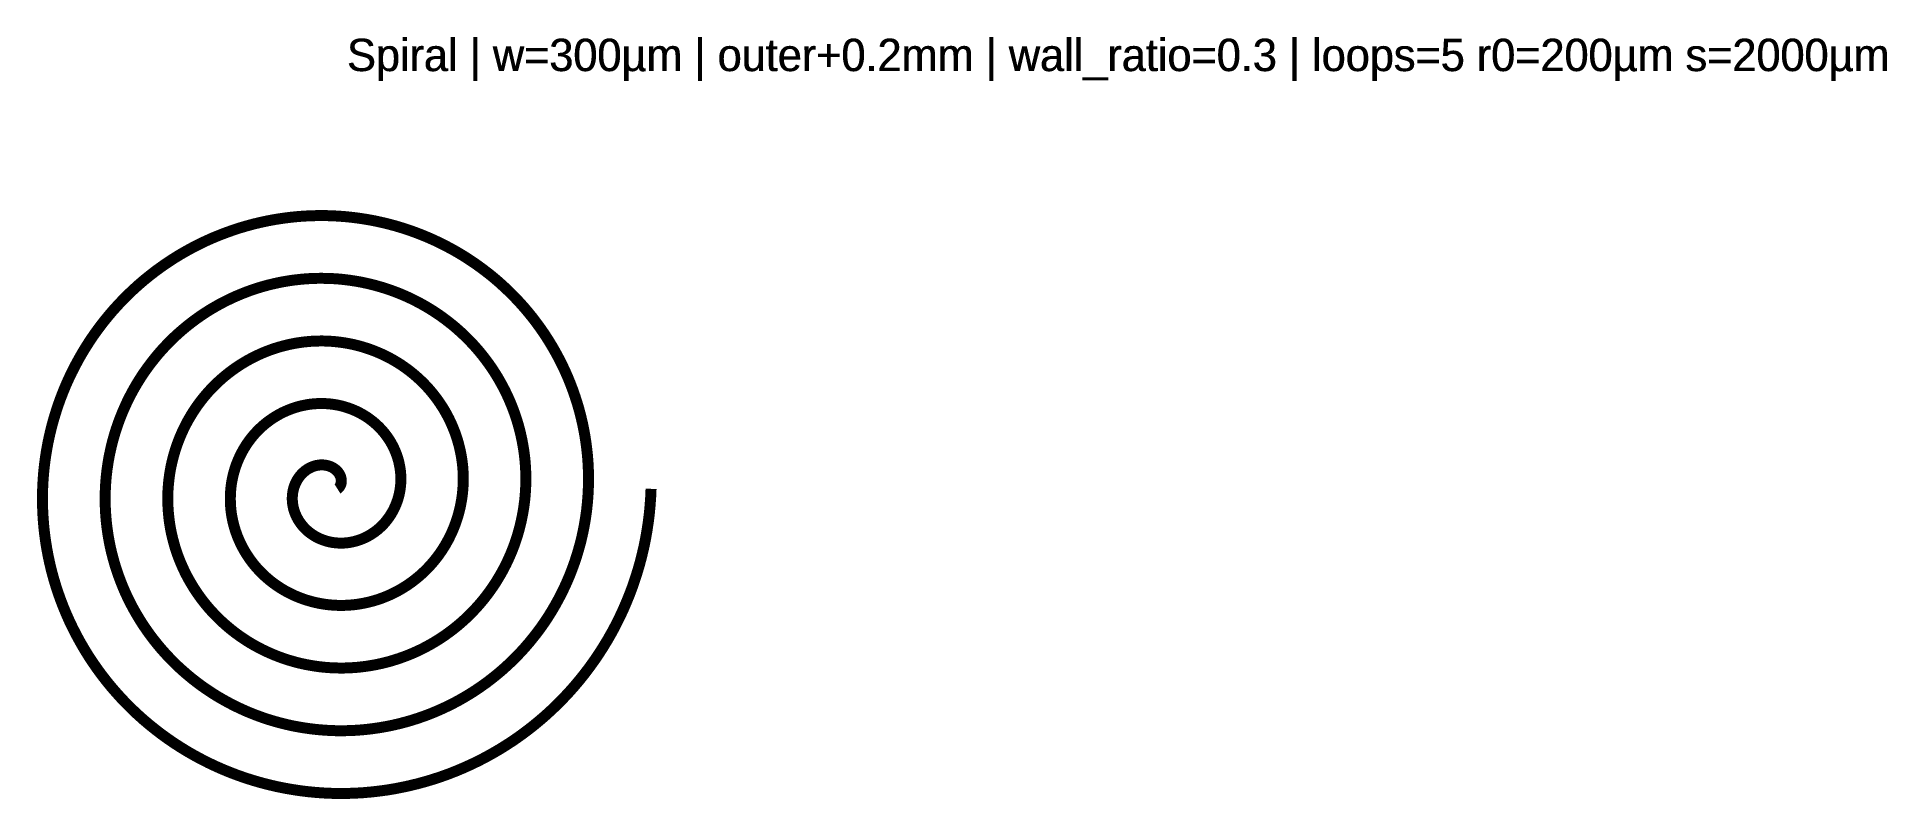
# Model space of a CAD drawing. Header units: metres. Extents: x -9380 to 49610, y -9880 to 14394.
import ezdxf

# ---------------------------------------------------------------- set-up
doc = ezdxf.new("R2010")
doc.units = ezdxf.units.M

msp = doc.modelspace()

# ---------------------------------------------------------------- linework, layer by layer
at = {"const_width": 350}
msp.add_lwpolyline([(200, 0), (208, 5), (216, 11), (224, 18), (232, 24), (240, 32), (247, 39), (254, 47), (261, 56), (267, 64), (274, 73), (280, 83), (285, 93), (291, 103), (296, 114), (300, 125), (305, 136), (308, 147), (312, 159), (315, 171), (318, 184), (320, 196), (322, 209), (323, 222), (324, 235), (324, 249), (324, 263), (323, 276), (322, 290), (320, 304), (318, 319), (315, 333), (312, 347), (308, 362), (304, 376), (299, 390), (294, 405), (288, 419), (281, 434), (274, 448), (266, 462), (258, 477), (249, 491), (240, 504), (230, 518), (220, 532), (209, 545), (197, 558), (185, 571), (172, 584), (159, 596), (145, 608), (131, 620), (116, 631), (101, 642), (85, 653), (69, 663), (52, 673), (35, 683), (17, 692), (-1, 700), (-19, 708), (-38, 716), (-58, 723), (-78, 730), (-98, 736), (-118, 741), (-139, 746), (-161, 750), (-182, 754), (-204, 757), (-226, 759), (-249, 761), (-271, 762), (-294, 762), (-317, 762), (-340, 761), (-364, 760), (-387, 757), (-411, 754), (-435, 750), (-459, 746), (-483, 740), (-507, 734), (-531, 728), (-555, 720), (-579, 712), (-602, 703), (-626, 693), (-650, 682), (-674, 671), (-697, 659), (-720, 646), (-743, 632), (-766, 618), (-789, 602), (-811, 586), (-833, 570), (-854, 552), (-876, 534), (-897, 515), (-917, 495), (-937, 475), (-957, 454), (-976, 432), (-995, 409), (-1013, 386), (-1031, 362), (-1048, 338), (-1064, 312), (-1080, 287), (-1095, 260), (-1110, 233), (-1124, 205), (-1137, 177), (-1150, 148), (-1161, 119), (-1172, 89), (-1183, 59), (-1192, 28), (-1201, -3), (-1209, -35), (-1216, -67), (-1222, -99), (-1227, -132), (-1231, -166), (-1235, -199), (-1237, -233), (-1239, -267), (-1240, -301), (-1240, -336), (-1238, -371), (-1236, -406), (-1233, -441), (-1229, -476), (-1224, -511), (-1217, -546), (-1210, -582), (-1202, -617), (-1193, -652), (-1182, -687), (-1171, -723), (-1159, -758), (-1145, -792), (-1131, -827), (-1115, -861), (-1099, -896), (-1081, -930), (-1063, -963), (-1043, -996), (-1023, -1029), (-1001, -1062), (-978, -1094), (-955, -1126), (-930, -1157), (-905, -1187), (-878, -1217), (-851, -1247), (-822, -1276), (-793, -1304), (-763, -1332), (-731, -1358), (-699, -1385), (-666, -1410), (-633, -1435), (-598, -1458), (-562, -1481), (-526, -1503), (-489, -1525), (-451, -1545), (-413, -1564), (-374, -1583), (-334, -1600), (-293, -1616), (-252, -1632), (-210, -1646), (-168, -1659), (-125, -1672), (-82, -1683), (-38, -1692), (7, -1701), (52, -1709), (97, -1715), (142, -1720), (188, -1724), (234, -1727), (281, -1729), (328, -1729), (375, -1728), (422, -1726), (469, -1722), (516, -1717), (564, -1711), (611, -1703), (659, -1694), (706, -1684), (753, -1673), (801, -1660), (848, -1646), (894, -1630), (941, -1614), (987, -1596), (1033, -1576), (1079, -1555), (1124, -1533), (1169, -1510), (1214, -1485), (1258, -1459), (1301, -1432), (1344, -1403), (1386, -1374), (1428, -1342), (1469, -1310), (1509, -1277), (1548, -1242), (1587, -1206), (1625, -1169), (1662, -1131), (1698, -1091), (1733, -1051), (1767, -1009), (1800, -966), (1832, -923), (1864, -878), (1894, -832), (1922, -785), (1950, -738), (1977, -689), (2002, -639), (2026, -589), (2049, -538), (2070, -486), (2091, -433), (2109, -380), (2127, -326), (2143, -271), (2158, -216), (2171, -160), (2183, -103), (2193, -46), (2202, 12), (2209, 69), (2215, 128), (2219, 186), (2222, 245), (2223, 305), (2222, 364), (2220, 424), (2216, 484), (2211, 544), (2204, 603), (2195, 663), (2185, 723), (2173, 783), (2160, 843), (2145, 902), (2128, 962), (2109, 1021), (2089, 1079), (2068, 1138), (2044, 1196), (2019, 1253), (1993, 1310), (1965, 1367), (1935, 1423), (1904, 1478), (1871, 1533), (1836, 1587), (1800, 1640), (1763, 1692), (1723, 1744), (1683, 1795), (1641, 1844), (1597, 1893), (1552, 1941), (1506, 1987), (1458, 2033), (1409, 2077), (1359, 2121), (1307, 2163), (1254, 2203), (1200, 2243), (1145, 2281), (1088, 2318), (1030, 2353), (971, 2387), (911, 2419), (850, 2450), (788, 2480), (726, 2507), (662, 2534), (597, 2558), (531, 2581), (465, 2602), (398, 2622), (330, 2640), (262, 2656), (193, 2670), (123, 2683), (53, 2693), (-18, 2702), (-89, 2709), (-160, 2714), (-232, 2717), (-304, 2719), (-376, 2718), (-449, 2715), (-521, 2711), (-594, 2704), (-667, 2696), (-739, 2686), (-812, 2673), (-884, 2659), (-956, 2643), (-1028, 2625), (-1100, 2604), (-1171, 2582), (-1242, 2558), (-1312, 2532), (-1382, 2504), (-1452, 2474), (-1521, 2443), (-1589, 2409), (-1656, 2373), (-1722, 2336), (-1788, 2296), (-1853, 2255), (-1917, 2212), (-1980, 2167), (-2042, 2121), (-2103, 2072), (-2162, 2022), (-2221, 1971), (-2278, 1917), (-2334, 1862), (-2389, 1805), (-2442, 1747), (-2494, 1687), (-2544, 1626), (-2593, 1563), (-2640, 1498), (-2686, 1433), (-2730, 1365), (-2772, 1297), (-2813, 1227), (-2852, 1156), (-2889, 1084), (-2924, 1011), (-2958, 936), (-2989, 861), (-3019, 784), (-3047, 707), (-3072, 628), (-3096, 549), (-3117, 469), (-3137, 388), (-3154, 307), (-3170, 225), (-3183, 142), (-3194, 59), (-3202, -25), (-3209, -109), (-3213, -194), (-3215, -279), (-3215, -364), (-3213, -449), (-3208, -534), (-3201, -620), (-3192, -705), (-3181, -791), (-3167, -876), (-3151, -961), (-3133, -1046), (-3112, -1131), (-3089, -1215), (-3064, -1299), (-3036, -1382), (-3007, -1465), (-2975, -1547), (-2940, -1628), (-2904, -1709), (-2865, -1789), (-2824, -1868), (-2781, -1946), (-2736, -2023), (-2689, -2099), (-2639, -2174), (-2588, -2248), (-2534, -2321), (-2478, -2392), (-2421, -2462), (-2361, -2531), (-2299, -2598), (-2236, -2664), (-2170, -2728), (-2103, -2791), (-2034, -2851), (-1964, -2911), (-1891, -2968), (-1817, -3024), (-1741, -3078), (-1664, -3130), (-1585, -3180), (-1505, -3228), (-1423, -3274), (-1340, -3317), (-1255, -3359), (-1170, -3399), (-1083, -3436), (-995, -3471), (-905, -3504), (-815, -3535), (-724, -3563), (-632, -3589), (-539, -3613), (-445, -3634), (-350, -3653), (-255, -3669), (-159, -3683), (-63, -3694), (34, -3703), (131, -3709), (229, -3713), (327, -3714), (425, -3712), (523, -3708), (622, -3701), (720, -3692), (818, -3680), (916, -3665), (1014, -3648), (1112, -3628), (1209, -3606), (1306, -3581), (1403, -3553), (1498, -3523), (1594, -3490), (1688, -3454), (1782, -3416), (1875, -3376), (1967, -3333), (2058, -3287), (2148, -3239), (2237, -3188), (2325, -3135), (2411, -3080), (2496, -3022), (2580, -2962), (2662, -2899), (2743, -2835), (2823, -2768), (2900, -2698), (2976, -2627), (3050, -2554), (3123, -2478), (3193, -2400), (3262, -2321), (3328, -2239), (3393, -2156), (3456, -2070), (3516, -1983), (3574, -1894), (3630, -1804), (3683, -1711), (3735, -1618), (3783, -1522), (3830, -1426), (3874, -1327), (3915, -1228), (3954, -1127), (3990, -1025), (4024, -922), (4055, -818), (4083, -713), (4109, -607), (4131, -500), (4151, -393), (4169, -284), (4183, -175), (4194, -66), (4203, 44), (4209, 154), (4212, 265), (4212, 376), (4209, 487), (4203, 599), (4194, 710), (4182, 821), (4167, 932), (4149, 1043), (4129, 1154), (4105, 1264), (4078, 1374), (4049, 1483), (4016, 1592), (3981, 1700), (3943, 1807), (3901, 1913), (3857, 2018), (3810, 2123), (3761, 2226), (3708, 2328), (3653, 2429), (3595, 2529), (3534, 2627), (3470, 2724), (3404, 2819), (3335, 2913), (3264, 3005), (3190, 3096), (3114, 3184), (3035, 3271), (2954, 3355), (2870, 3438), (2784, 3518), (2696, 3597), (2606, 3673), (2513, 3747), (2419, 3819), (2322, 3888), (2224, 3955), (2123, 4019), (2021, 4081), (1917, 4140), (1811, 4196), (1704, 4250), (1595, 4301), (1484, 4349), (1372, 4394), (1259, 4437), (1144, 4476), (1028, 4513), (911, 4547), (793, 4577), (674, 4605), (554, 4629), (434, 4650), (312, 4668), (190, 4683), (68, 4695), (-55, 4703), (-179, 4709), (-303, 4711), (-427, 4709), (-551, 4705), (-675, 4697), (-800, 4686), (-924, 4672), (-1048, 4654), (-1171, 4633), (-1294, 4609), (-1417, 4581), (-1539, 4550), (-1661, 4516), (-1782, 4479), (-1902, 4439), (-2021, 4395), (-2139, 4348), (-2256, 4298), (-2372, 4244), (-2487, 4188), (-2600, 4128), (-2712, 4066), (-2822, 4000), (-2931, 3932), (-3038, 3860), (-3144, 3785), (-3247, 3708), (-3349, 3628), (-3449, 3545), (-3546, 3459), (-3642, 3371), (-3735, 3280), (-3826, 3186), (-3915, 3090), (-4001, 2991), (-4085, 2890), (-4166, 2787), (-4245, 2681), (-4321, 2573), (-4394, 2463), (-4464, 2351), (-4532, 2237), (-4597, 2121), (-4658, 2003), (-4717, 1884), (-4772, 1762), (-4825, 1639), (-4874, 1515), (-4920, 1389), (-4963, 1262), (-5002, 1133), (-5039, 1003), (-5071, 872), (-5101, 740), (-5127, 607), (-5149, 474), (-5168, 339), (-5183, 204), (-5195, 68), (-5204, -68), (-5208, -205), (-5210, -342), (-5207, -479), (-5201, -616), (-5191, -753), (-5178, -891), (-5161, -1028), (-5141, -1164), (-5117, -1301), (-5089, -1436), (-5057, -1572), (-5022, -1706), (-4984, -1840), (-4942, -1973), (-4896, -2105), (-4847, -2236), (-4794, -2366), (-4737, -2495), (-4678, -2622), (-4615, -2748), (-4548, -2873), (-4478, -2995), (-4405, -3117), (-4329, -3236), (-4249, -3353), (-4166, -3469), (-4080, -3582), (-3991, -3694), (-3899, -3803), (-3803, -3910), (-3705, -4014), (-3604, -4116), (-3501, -4215), (-3394, -4312), (-3285, -4406), (-3173, -4498), (-3059, -4586), (-2942, -4672), (-2823, -4754), (-2702, -4834), (-2578, -4911), (-2452, -4984), (-2324, -5054), (-2194, -5121), (-2062, -5184), (-1929, -5244), (-1793, -5301), (-1656, -5354), (-1518, -5404), (-1378, -5450), (-1236, -5492), (-1094, -5531), (-950, -5566), (-805, -5597), (-659, -5624), (-512, -5648), (-364, -5668), (-216, -5684), (-67, -5696), (82, -5704), (232, -5708), (382, -5709), (532, -5705), (682, -5697), (833, -5686), (983, -5670), (1133, -5651), (1282, -5627), (1431, -5600), (1580, -5568), (1727, -5533), (1875, -5494), (2021, -5450), (2166, -5403), (2310, -5352), (2453, -5298), (2595, -5239), (2735, -5177), (2874, -5111), (3011, -5041), (3146, -4967), (3280, -4890), (3412, -4809), (3542, -4725), (3669, -4637), (3795, -4545), (3918, -4451), (4039, -4353), (4158, -4251), (4274, -4147), (4387, -4039), (4498, -3928), (4605, -3814), (4710, -3698), (4812, -3578), (4911, -3455), (5007, -3330), (5099, -3202), (5189, -3072), (5275, -2939), (5357, -2803), (5436, -2666), (5512, -2526), (5584, -2384), (5652, -2240), (5717, -2094), (5778, -1946), (5835, -1797), (5888, -1645), (5937, -1493), (5982, -1338), (6023, -1183), (6060, -1026), (6093, -868), (6122, -709), (6147, -549), (6168, -388), (6184, -227), (6196, -65), (6204, 98), (6208, 260), (6207, 424), (6202, 587), (6193, 750), (6180, 913), (6162, 1076), (6140, 1239), (6113, 1401), (6082, 1563), (6047, 1724), (6008, 1885), (5965, 2044), (5917, 2202), (5865, 2360), (5809, 2516), (5748, 2671), (5684, 2824), (5615, 2976), (5543, 3126), (5466, 3275), (5385, 3421), (5301, 3566), (5212, 3708), (5120, 3849), (5024, 3987), (4924, 4122), (4821, 4255), (4714, 4386), (4603, 4514), (4489, 4639), (4372, 4761), (4251, 4880), (4127, 4996), (4000, 5109), (3870, 5219), (3736, 5325), (3600, 5428), (3461, 5528), (3319, 5624), (3175, 5716), (3028, 5805), (2878, 5890), (2727, 5970), (2573, 6048), (2416, 6121), (2258, 6190), (2098, 6255), (1936, 6315), (1772, 6372), (1606, 6424), (1439, 6472), (1271, 6516), (1101, 6555), (930, 6590), (758, 6620), (585, 6646), (411, 6668), (237, 6685), (61, 6697), (-114, 6704), (-290, 6707), (-466, 6706), (-643, 6700), (-819, 6689), (-995, 6673), (-1171, 6653), (-1347, 6628), (-1522, 6599), (-1696, 6565), (-1870, 6526), (-2043, 6483), (-2215, 6435), (-2385, 6383), (-2555, 6326), (-2723, 6264), (-2890, 6198), (-3055, 6128), (-3218, 6053), (-3380, 5974), (-3540, 5891), (-3697, 5803), (-3853, 5711), (-4006, 5615), (-4156, 5515), (-4305, 5410), (-4450, 5302), (-4593, 5190), (-4733, 5074), (-4870, 4954), (-5005, 4831), (-5136, 4703), (-5263, 4573), (-5388, 4439), (-5509, 4301), (-5626, 4160), (-5740, 4016), (-5850, 3869), (-5957, 3719), (-6059, 3566), (-6158, 3410), (-6253, 3251), (-6343, 3090), (-6430, 2926), (-6512, 2760), (-6589, 2591), (-6663, 2421), (-6732, 2248), (-6797, 2073), (-6857, 1897), (-6912, 1718), (-6963, 1539), (-7009, 1357), (-7050, 1174), (-7087, 991), (-7119, 805), (-7146, 619), (-7168, 432), (-7185, 245), (-7197, 57), (-7205, -132), (-7207, -321), (-7204, -511), (-7197, -700), (-7184, -889), (-7167, -1078), (-7144, -1267), (-7117, -1456), (-7084, -1643), (-7047, -1831), (-7005, -2017), (-6957, -2202), (-6905, -2387), (-6848, -2570), (-6786, -2751), (-6719, -2931), (-6648, -3110), (-6572, -3287), (-6491, -3462), (-6405, -3635), (-6315, -3806), (-6220, -3974), (-6120, -4140), (-6017, -4304), (-5908, -4465), (-5796, -4624), (-5679, -4779), (-5558, -4932), (-5433, -5082), (-5304, -5228), (-5171, -5371), (-5034, -5511), (-4894, -5648), (-4749, -5780), (-4601, -5909), (-4450, -6034), (-4295, -6156), (-4137, -6273), (-3975, -6387), (-3811, -6496), (-3644, -6601), (-3473, -6701), (-3300, -6797), (-3124, -6889), (-2946, -6976), (-2765, -7059), (-2582, -7137), (-2397, -7210), (-2210, -7278), (-2021, -7342), (-1829, -7400), (-1637, -7454), (-1443, -7502), (-1247, -7546), (-1050, -7584), (-852, -7617), (-653, -7645), (-453, -7668), (-252, -7685), (-50, -7698), (151, -7705), (354, -7706), (556, -7703), (758, -7694), (961, -7680), (1163, -7660), (1365, -7635), (1566, -7605), (1767, -7570), (1966, -7529), (2165, -7483), (2363, -7431), (2560, -7375), (2755, -7313), (2949, -7246), (3141, -7174), (3331, -7097), (3520, -7014), (3706, -6927), (3891, -6835), (4073, -6738), (4252, -6636), (4429, -6529), (4604, -6418), (4775, -6301), (4944, -6181), (5110, -6055), (5272, -5926), (5431, -5792), (5587, -5653), (5739, -5511), (5888, -5364), (6033, -5213), (6174, -5059), (6311, -4900), (6443, -4738), (6572, -4573), (6697, -4404), (6817, -4231), (6933, -4055), (7044, -3876), (7150, -3694), (7252, -3509), (7349, -3321), (7441, -3131), (7529, -2938), (7611, -2743), (7688, -2545), (7760, -2345), (7827, -2143), (7888, -1939), (7945, -1734), (7996, -1527), (8041, -1318), (8081, -1108), (8116, -897), (8145, -684), (8168, -471), (8186, -257), (8198, -43), (8205, 172), (8206, 387), (8201, 603), (8191, 818), (8175, 1034), (8153, 1249), (8126, 1463), (8093, 1677), (8054, 1891), (8010, 2103), (7960, 2315), (7905, 2525), (7844, 2734), (7777, 2942), (7705, 3147), (7628, 3352), (7545, 3554), (7457, 3754), (7363, 3952), (7264, 4148), (7160, 4341), (7051, 4532), (6937, 4719), (6818, 4904), (6694, 5086), (6564, 5265), (6431, 5441), (6292, 5613), (6149, 5782), (6001, 5947), (5849, 6108), (5693, 6265), (5532, 6418), (5367, 6568), (5199, 6713), (5026, 6853), (4849, 6989), (4669, 7121), (4485, 7248), (4298, 7370), (4108, 7488), (3914, 7600), (3717, 7707), (3517, 7810), (3315, 7907), (3109, 7999), (2902, 8085), (2691, 8167), (2479, 8242), (2264, 8312), (2048, 8377), (1829, 8436), (1609, 8489), (1388, 8537), (1165, 8578), (940, 8614), (715, 8644), (489, 8668), (262, 8686), (34, 8699), (-194, 8705), (-422, 8705), (-651, 8699), (-879, 8688), (-1108, 8670), (-1336, 8646), (-1563, 8616), (-1790, 8581), (-2016, 8539), (-2241, 8491), (-2466, 8438), (-2688, 8378), (-2910, 8313), (-3129, 8241), (-3347, 8164), (-3563, 8081), (-3778, 7993), (-3989, 7899), (-4199, 7799), (-4406, 7693), (-4610, 7582), (-4812, 7466), (-5011, 7344), (-5206, 7217), (-5398, 7085), (-5587, 6948), (-5773, 6805), (-5955, 6658), (-6133, 6506), (-6307, 6349), (-6477, 6187), (-6643, 6021), (-6805, 5850), (-6963, 5675), (-7115, 5496), (-7264, 5312), (-7407, 5125), (-7546, 4934), (-7680, 4739), (-7808, 4540), (-7932, 4338), (-8050, 4132), (-8163, 3924), (-8271, 3712), (-8373, 3497), (-8470, 3280), (-8560, 3059), (-8646, 2837), (-8725, 2612), (-8798, 2384), (-8866, 2155), (-8928, 1924), (-8983, 1691), (-9033, 1456), (-9076, 1220), (-9113, 983), (-9144, 744), (-9169, 505), (-9187, 265), (-9199, 24), (-9205, -217), (-9204, -459), (-9198, -700), (-9184, -942), (-9165, -1183), (-9139, -1424), (-9107, -1665), (-9068, -1904), (-9023, -2143), (-8972, -2381), (-8915, -2618), (-8851, -2853), (-8781, -3086), (-8705, -3318), (-8623, -3548), (-8534, -3777), (-8440, -4002), (-8340, -4226), (-8233, -4447), (-8121, -4665), (-8003, -4881), (-7880, -5093), (-7751, -5303), (-7616, -5509), (-7475, -5712), (-7330, -5911), (-7179, -6106), (-7023, -6298), (-6861, -6485), (-6695, -6669), (-6524, -6848), (-6348, -7022), (-6167, -7193), (-5982, -7358), (-5792, -7519), (-5598, -7675), (-5399, -7826), (-5197, -7972), (-4991, -8112), (-4781, -8247), (-4567, -8377), (-4350, -8501), (-4129, -8620), (-3905, -8733), (-3678, -8840), (-3449, -8941), (-3216, -9036), (-2981, -9125), (-2743, -9208), (-2503, -9285), (-2261, -9355), (-2017, -9419), (-1771, -9477), (-1523, -9529), (-1274, -9573), (-1024, -9612), (-772, -9644), (-520, -9669), (-267, -9688), (-13, -9700), (242, -9705), (496, -9704), (751, -9696), (1006, -9681), (1260, -9659), (1514, -9631), (1767, -9597), (2020, -9555), (2271, -9507), (2522, -9452), (2771, -9391), (3018, -9323), (3264, -9249), (3509, -9168), (3751, -9081), (3991, -8987), (4228, -8887), (4464, -8780), (4696, -8668), (4926, -8549), (5152, -8424), (5376, -8293), (5596, -8156), (5813, -8014), (6026, -7865), (6235, -7711), (6440, -7551), (6641, -7386), (6838, -7216), (7031, -7040), (7219, -6859), (7402, -6673), (7581, -6483), (7755, -6287), (7923, -6087), (8087, -5882), (8245, -5673), (8398, -5459), (8545, -5242), (8687, -5020), (8823, -4795), (8953, -4566), (9077, -4334), (9195, -4098), (9307, -3859), (9412, -3616), (9512, -3371), (9605, -3124), (9691, -2873), (9771, -2621), (9845, -2366), (9911, -2109), (9972, -1850), (10025, -1589), (10071, -1327), (10111, -1064), (10144, -799), (10169, -533), (10188, -267), (10200, 0)], dxfattribs=at)

# ---------------------------------------------------------------- texts
for p in [(498, 13308), (518, 13308)]:
    msp.add_text('Spiral | w=300µm | outer+0.2mm | wall_ratio=0.3 | loops=5 r0=200µm s=2000µm', height=1030.97).set_placement(p)

doc.saveas('drawing.dxf')
